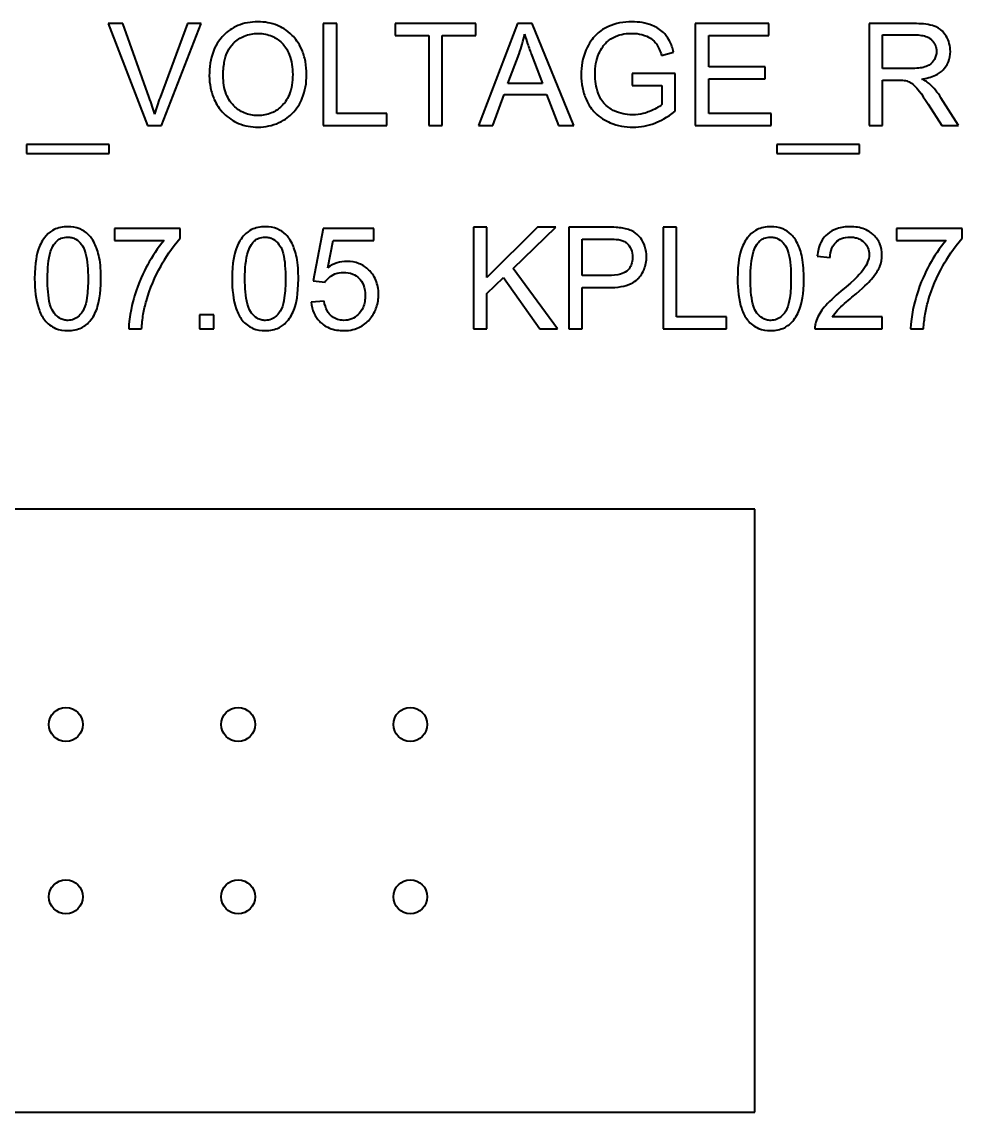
# Model space of a CAD drawing. Header units: millimetres. Extents: x 0 to 5945, y 0 to 4205.
# Drawn here: x 4322.52 to 4336.4, y 3049.83 to 3065.91 of the extents above; entities that cross this region are included whole.
import ezdxf

# ---------------------------------------------------------------- set-up
doc = ezdxf.new("R2010")
doc.units = ezdxf.units.MM
doc.header["$LTSCALE"] = 5
doc.layers.add('가시적인 것(ISO)', color=3, linetype='Continuous', lineweight=40)

msp = doc.modelspace()

# ---------------------------------------------------------------- linework, layer by layer
at = {"layer": '가시적인 것(ISO)'}
for p, q in [((4324.0144, 3065.88), (4323.7995, 3065.88)), ((4323.7995, 3065.88), (4324.3792, 3064.38)), ((4324.4043, 3064.7904), (4324.0144, 3065.88)), ((4324.9691, 3065.88), (4324.5632, 3064.7904)), ((4324.5838, 3064.38), (4325.1715, 3065.88)), ((4325.1715, 3065.88), (4324.9691, 3065.88)), ((4327.1711, 3065.88), (4326.9721, 3065.88)), ((4326.9721, 3065.88), (4326.9721, 3064.38)), ((4327.1711, 3064.5572), (4327.1711, 3065.88)), ((4329.2221, 3065.88), (4328.0331, 3065.88)), ((4328.0331, 3065.88), (4328.0331, 3065.7028)), ((4329.2221, 3065.7028), (4329.2221, 3065.88)), ((4329.8384, 3065.88), (4329.2622, 3064.38)), ((4330.0533, 3065.88), (4329.8384, 3065.88)), ((4330.6661, 3064.38), (4330.0533, 3065.88)), ((4333.5449, 3065.88), (4332.4588, 3065.88)), ((4332.4588, 3065.88), (4332.4588, 3064.38)), ((4333.5449, 3065.7028), (4333.5449, 3065.88)), ((4335.6863, 3065.88), (4335.0209, 3065.88)), ((4335.0209, 3065.88), (4335.0209, 3064.38)), ((4328.0331, 3065.7028), (4328.527, 3065.7028)), ((4328.527, 3065.7028), (4328.527, 3064.38)), ((4328.726, 3064.38), (4328.726, 3065.7028)), ((4328.726, 3065.7028), (4329.2221, 3065.7028)), ((4332.6577, 3065.2443), (4332.6577, 3065.7028)), ((4332.6577, 3065.7028), (4333.5449, 3065.7028)), ((4335.2199, 3065.218), (4335.2199, 3065.7142)), ((4335.2199, 3065.7142), (4335.6943, 3065.7142)), ((4331.9603, 3065.4112), (4332.1387, 3065.4604)), ((4329.6943, 3064.9951), (4329.8601, 3065.4352)), ((4330.0465, 3065.4112), (4330.2042, 3064.9951)), ((4332.1616, 3065.1448), (4331.527, 3065.1448)), ((4331.527, 3065.1448), (4331.527, 3064.9676)), ((4332.1616, 3064.5892), (4332.1616, 3065.1448)), ((4333.4889, 3065.2443), (4332.6577, 3065.2443)), ((4333.4889, 3065.0671), (4333.4889, 3065.2443)), ((4335.6463, 3065.218), (4335.2199, 3065.218)), ((4330.2042, 3064.9951), (4329.6943, 3064.9951)), ((4331.527, 3064.9676), (4331.9672, 3064.9676)), ((4331.9672, 3064.9676), (4331.9672, 3064.6898)), ((4332.6577, 3064.5572), (4332.6577, 3065.0671)), ((4332.6577, 3065.0671), (4333.4889, 3065.0671)), ((4335.2199, 3064.38), (4335.2199, 3065.0465)), ((4335.2199, 3065.0465), (4335.4497, 3065.0465)), ((4329.4725, 3064.38), (4329.6372, 3064.8339)), ((4329.6372, 3064.8339), (4330.266, 3064.8339)), ((4330.266, 3064.8339), (4330.4398, 3064.38)), ((4335.8944, 3064.6921), (4336.0933, 3064.38)), ((4336.3414, 3064.38), (4336.0819, 3064.7881)), ((4327.9096, 3064.5572), (4327.1711, 3064.5572)), ((4327.9096, 3064.38), (4327.9096, 3064.5572)), ((4333.5792, 3064.5572), (4332.6577, 3064.5572)), ((4333.5792, 3064.38), (4333.5792, 3064.5572)), ((4324.3792, 3064.38), (4324.5838, 3064.38)), ((4326.9721, 3064.38), (4327.9096, 3064.38)), ((4328.527, 3064.38), (4328.726, 3064.38)), ((4329.2622, 3064.38), (4329.4725, 3064.38)), ((4330.4398, 3064.38), (4330.6661, 3064.38)), ((4332.4588, 3064.38), (4333.5792, 3064.38)), ((4335.0209, 3064.38), (4335.2199, 3064.38)), ((4336.0933, 3064.38), (4336.3414, 3064.38)), ((4323.8144, 3064.0964), (4322.5933, 3064.0964)), ((4322.5933, 3064.0964), (4322.5933, 3063.9638)), ((4323.8144, 3063.9638), (4323.8144, 3064.0964)), ((4334.8803, 3064.0964), (4333.6593, 3064.0964)), ((4333.6593, 3064.0964), (4333.6593, 3063.9638)), ((4334.8803, 3063.9638), (4334.8803, 3064.0964)), ((4322.5933, 3063.9638), (4323.8144, 3063.9638)), ((4333.6593, 3063.9638), (4334.8803, 3063.9638)), ((4329.3856, 3062.88), (4329.1867, 3062.88)), ((4329.1867, 3062.88), (4329.1867, 3061.38)), ((4330.1311, 3062.88), (4329.3856, 3062.1368)), ((4329.3856, 3062.1368), (4329.3856, 3062.88)), ((4329.7709, 3062.2717), (4330.3997, 3062.88)), ((4330.3997, 3062.88), (4330.1311, 3062.88)), ((4331.1589, 3062.88), (4330.593, 3062.88)), ((4330.593, 3062.88), (4330.593, 3061.38)), ((4332.1821, 3062.88), (4331.9832, 3062.88)), ((4331.9832, 3062.88), (4331.9832, 3061.38)), ((4332.1821, 3061.5572), (4332.1821, 3062.88)), ((4324.8628, 3062.8605), (4323.8921, 3062.8605)), ((4323.8921, 3062.8605), (4323.8921, 3062.6833)), ((4324.8628, 3062.7176), (4324.8628, 3062.8605)), ((4326.9699, 3062.8605), (4326.8247, 3062.0899)), ((4327.7153, 3062.8605), (4326.9699, 3062.8605)), ((4327.7153, 3062.6845), (4327.7153, 3062.8605)), ((4336.3952, 3062.8605), (4335.4245, 3062.8605)), ((4335.4245, 3062.8605), (4335.4245, 3062.6833)), ((4336.3952, 3062.7176), (4336.3952, 3062.8605)), ((4323.8921, 3062.6833), (4324.6261, 3062.6833)), ((4327.0362, 3062.282), (4327.1173, 3062.6845)), ((4327.1173, 3062.6845), (4327.7153, 3062.6845)), ((4330.7919, 3062.1665), (4330.7919, 3062.7028)), ((4330.7919, 3062.7028), (4331.176, 3062.7028)), ((4335.4245, 3062.6833), (4336.1585, 3062.6833)), ((4334.2572, 3062.4524), (4334.447, 3062.4329)), ((4330.4272, 3061.38), (4329.7709, 3062.2717)), ((4326.8247, 3062.0899), (4326.9973, 3062.0671)), ((4329.3856, 3061.9002), (4329.6314, 3062.138)), ((4329.6314, 3062.138), (4330.1654, 3061.38)), ((4331.1795, 3062.1665), (4330.7919, 3062.1665)), ((4330.7919, 3061.9893), (4331.1772, 3061.9893)), ((4330.7919, 3061.38), (4330.7919, 3061.9893)), ((4326.9847, 3061.7893), (4326.7915, 3061.7733)), ((4329.3856, 3061.38), (4329.3856, 3061.9002)), ((4325.3567, 3061.5892), (4325.1475, 3061.5892)), ((4325.1475, 3061.5892), (4325.1475, 3061.38)), ((4325.3567, 3061.38), (4325.3567, 3061.5892)), ((4332.9207, 3061.5572), (4332.1821, 3061.5572)), ((4332.9207, 3061.38), (4332.9207, 3061.5572)), ((4335.2141, 3061.5572), (4334.479, 3061.5572)), ((4335.2141, 3061.38), (4335.2141, 3061.5572)), ((4324.1013, 3061.38), (4324.2911, 3061.38)), ((4325.1475, 3061.38), (4325.3567, 3061.38)), ((4329.1867, 3061.38), (4329.3856, 3061.38)), ((4330.1654, 3061.38), (4330.4272, 3061.38)), ((4330.593, 3061.38), (4330.7919, 3061.38)), ((4331.9832, 3061.38), (4332.9207, 3061.38)), ((4334.2229, 3061.38), (4335.2141, 3061.38)), ((4335.6337, 3061.38), (4335.8235, 3061.38)), ((4333.3356, 3058.725), (4307.6816, 3058.725)), ((4333.3356, 3049.835), (4333.3356, 3058.725)), ((4307.6816, 3049.835), (4333.3356, 3049.835))]:
    msp.add_line(p, q, dxfattribs=at)
for centre in [(4323.1756, 3055.55), (4325.7156, 3055.55), (4328.2556, 3055.55), (4323.1756, 3053.01), (4325.7156, 3053.01), (4328.2556, 3053.01)]:
    msp.add_circle(centre, 0.2499, dxfattribs=at)
for points, knots in [([(4326.0084, 3065.9063), (4325.9559, 3065.9063), (4325.9034, 3065.9019), (4325.8035, 3065.8828), (4325.7564, 3065.8688), (4325.6296, 3065.8148), (4325.5585, 3065.7648), (4325.4559, 3065.6593), (4325.3965, 3065.5882), (4325.3069, 3065.36), (4325.2904, 3065.2343), (4325.2904, 3065.1105)], [-0.19143466, -0.19143466, -0.19143466, -0.19143466, -0.15889809, -0.15889809, -0.12834058, -0.12834058, -0.07348679, -0.07348679, -0.03714084, -0.03714084, 0, 0, 0, 0]), ([(4326.7252, 3065.1277), (4326.7252, 3065.1927), (4326.7197, 3065.2577), (4326.6957, 3065.3815), (4326.6781, 3065.4397), (4326.6091, 3065.5981), (4326.5555, 3065.6632), (4326.4331, 3065.7868), (4326.3466, 3065.8298), (4326.2033, 3065.8894), (4326.1072, 3065.9063), (4326.0084, 3065.9063)], [-0.064805132, -0.064805132, -0.064805132, -0.064805132, -0.059813218, -0.059813218, -0.055125454, -0.055125454, -0.046553542, -0.046553542, -0.029657398, -0.029657398, 0, 0, 0, 0]), ([(4331.5259, 3065.9063), (4331.4642, 3065.9063), (4331.4027, 3065.901), (4331.2856, 3065.878), (4331.2306, 3065.8611), (4331.0914, 3065.7994), (4331.0322, 3065.7531), (4330.9436, 3065.6635), (4330.8909, 3065.595), (4330.7974, 3065.371), (4330.7747, 3065.2492), (4330.7747, 3065.1231)], [-0.14721235, -0.14721235, -0.14721235, -0.14721235, -0.12577569, -0.12577569, -0.10570776, -0.10570776, -0.07281635, -0.07281635, -0.03782908, -0.03782908, 0, 0, 0, 0]), ([(4332.1387, 3065.4604), (4332.1242, 3065.5169), (4332.1046, 3065.5733), (4332.0453, 3065.6875), (4332.0117, 3065.7252), (4331.9415, 3065.7935), (4331.8842, 3065.8275), (4331.7284, 3065.8907), (4331.6278, 3065.9063), (4331.5259, 3065.9063)], [-0.067842558, -0.067842558, -0.067842558, -0.067842558, -0.059986485, -0.059986485, -0.050508001, -0.050508001, -0.030565171, -0.030565171, 0, 0, 0, 0]), ([(4336.2202, 3065.4707), (4336.2202, 3065.5101), (4336.2155, 3065.5491), (4336.1949, 3065.6247), (4336.1797, 3065.6601), (4336.1428, 3065.7217), (4336.1164, 3065.7589), (4336.0331, 3065.8248), (4335.9901, 3065.8414), (4335.8774, 3065.8734), (4335.7799, 3065.88), (4335.6863, 3065.88)], [-0.082554785, -0.082554785, -0.082554785, -0.082554785, -0.067756942, -0.067756942, -0.053186986, -0.053186986, -0.040859191, -0.040859191, -0.028070578, -0.028070578, 0, 0, 0, 0]), ([(4325.495, 3065.1082), (4325.495, 3065.1754), (4325.4995, 3065.2446), (4325.5217, 3065.3656), (4325.5373, 3065.4204), (4325.5825, 3065.5151), (4325.61, 3065.5556), (4325.692, 3065.6346), (4325.7473, 3065.6722), (4325.8716, 3065.7239), (4325.9396, 3065.7359), (4326.0095, 3065.7359)], [-0.092052934, -0.092052934, -0.092052934, -0.092052934, -0.071879861, -0.071879861, -0.055129058, -0.055129058, -0.040392514, -0.040392514, -0.020979978, -0.020979978, 0, 0, 0, 0]), ([(4326.0095, 3065.7359), (4326.0462, 3065.7359), (4326.0828, 3065.7325), (4326.1535, 3065.7178), (4326.1871, 3065.7069), (4326.2622, 3065.6729), (4326.3154, 3065.6415), (4326.3984, 3065.5555), (4326.4386, 3065.5029), (4326.5069, 3065.3295), (4326.5205, 3065.2294), (4326.5205, 3065.13)], [-0.15161363, -0.15161363, -0.15161363, -0.15161363, -0.12207907, -0.12207907, -0.09353157, -0.09353157, -0.05586867, -0.05586867, -0.02982063, -0.02982063, 0, 0, 0, 0]), ([(4329.8601, 3065.4352), (4329.8771, 3065.4824), (4329.8925, 3065.5302), (4329.9196, 3065.6259), (4329.9313, 3065.6738), (4329.9413, 3065.7222)], [-0.029857862, -0.029857862, -0.029857862, -0.029857862, -0.014809288, -0.014809288, 0, 0, 0, 0]), ([(4329.9413, 3065.7222), (4329.9542, 3065.6767), (4329.9696, 3065.6286), (4330.004, 3065.5267), (4330.0254, 3065.4677), (4330.0465, 3065.4112)], [-0.032235987, -0.032235987, -0.032235987, -0.032235987, -0.018074124, -0.018074124, 0, 0, 0, 0]), ([(4331.0366, 3065.4375), (4331.0699, 3065.5154), (4331.1157, 3065.5707), (4331.1866, 3065.6416), (4331.2364, 3065.6718), (4331.3261, 3065.7092), (4331.4004, 3065.7359), (4331.527, 3065.7359)], [-0.13493773, -0.13493773, -0.13493773, -0.13493773, -0.09396152, -0.09396152, -0.03797361, -0.03797361, 0, 0, 0, 0]), ([(4331.527, 3065.7359), (4331.5761, 3065.7359), (4331.6248, 3065.7303), (4331.7228, 3065.7038), (4331.7646, 3065.6838), (4331.8431, 3065.6341), (4331.8687, 3065.6026), (4331.9172, 3065.5331), (4331.9417, 3065.4732), (4331.9603, 3065.4112)], [-0.03972874, -0.03972874, -0.03972874, -0.03972874, -0.034245701, -0.034245701, -0.028384178, -0.028384178, -0.019408776, -0.019408776, 0, 0, 0, 0]), ([(4335.6943, 3065.7142), (4335.7279, 3065.7142), (4335.7623, 3065.7121), (4335.8231, 3065.702), (4335.8509, 3065.6948), (4335.9067, 3065.671), (4335.9306, 3065.6546), (4335.9717, 3065.6124), (4335.9874, 3065.5892), (4336.0104, 3065.5336), (4336.0156, 3065.5025), (4336.0156, 3065.4707)], [-0.044529044, -0.044529044, -0.044529044, -0.044529044, -0.035100792, -0.035100792, -0.027223574, -0.027223574, -0.018065146, -0.018065146, -0.009540984, -0.009540984, 0, 0, 0, 0]), ([(4336.0156, 3065.4707), (4336.0156, 3065.4497), (4336.0131, 3065.4291), (4336.0024, 3065.3885), (4335.9945, 3065.3691), (4335.9671, 3065.3201), (4335.948, 3065.3001), (4335.9004, 3065.2613), (4335.8675, 3065.2482), (4335.7863, 3065.2233), (4335.7152, 3065.218), (4335.6463, 3065.218)], [-0.040242655, -0.040242655, -0.040242655, -0.040242655, -0.037314167, -0.037314167, -0.034373453, -0.034373453, -0.029455851, -0.029455851, -0.020655215, -0.020655215, 0, 0, 0, 0]), ([(4335.7984, 3065.0625), (4335.867, 3065.072), (4335.9375, 3065.089), (4336.042, 3065.1387), (4336.0805, 3065.1643), (4336.1339, 3065.2188), (4336.1671, 3065.257), (4336.2115, 3065.3645), (4336.2202, 3065.417), (4336.2202, 3065.4707)], [-0.10714134, -0.10714134, -0.10714134, -0.10714134, -0.06378522, -0.06378522, -0.03487676, -0.03487676, -0.01609894, -0.01609894, 0, 0, 0, 0]), ([(4330.9794, 3065.1357), (4330.9794, 3065.1883), (4330.9839, 3065.2406), (4331.0031, 3065.3421), (4331.0173, 3065.3906), (4331.0366, 3065.4375)], [-0.030997459, -0.030997459, -0.030997459, -0.030997459, -0.015215266, -0.015215266, 0, 0, 0, 0]), ([(4326.5205, 3065.13), (4326.5205, 3065.0267), (4326.5068, 3064.9201), (4326.4373, 3064.7556), (4326.3988, 3064.7036), (4326.3123, 3064.6192), (4326.2628, 3064.5856), (4326.1431, 3064.5362), (4326.0759, 3064.5252), (4326.0072, 3064.5252)], [-0.08165834, -0.08165834, -0.08165834, -0.08165834, -0.056858224, -0.056858224, -0.038828354, -0.038828354, -0.020596198, -0.020596198, 0, 0, 0, 0]), ([(4326.0084, 3064.3548), (4326.0617, 3064.3548), (4326.1145, 3064.36), (4326.2182, 3064.3819), (4326.268, 3064.3982), (4326.4189, 3064.4657), (4326.4812, 3064.5209), (4326.5844, 3064.6245), (4326.6301, 3064.7057), (4326.7059, 3064.8897), (4326.7252, 3065.0075), (4326.7252, 3065.1277)], [-0.080528144, -0.080528144, -0.080528144, -0.080528144, -0.075447995, -0.075447995, -0.070426102, -0.070426102, -0.059696953, -0.059696953, -0.036044141, -0.036044141, 0, 0, 0, 0]), ([(4330.7747, 3065.1231), (4330.7747, 3065.0601), (4330.7804, 3064.9974), (4330.8047, 3064.8767), (4330.8226, 3064.8197), (4330.8865, 3064.6759), (4330.9339, 3064.6127), (4331.0508, 3064.4958), (4331.1297, 3064.4503), (4331.312, 3064.3745), (4331.4248, 3064.3548), (4331.5407, 3064.3548)], [-0.097650624, -0.097650624, -0.097650624, -0.097650624, -0.086665002, -0.086665002, -0.076173329, -0.076173329, -0.059229411, -0.059229411, -0.034793682, -0.034793682, 0, 0, 0, 0]), ([(4331.5293, 3064.5343), (4331.4831, 3064.5343), (4331.4374, 3064.5391), (4331.3473, 3064.5591), (4331.304, 3064.574), (4331.2274, 3064.6098), (4331.1752, 3064.6379), (4331.081, 3064.7373), (4331.0482, 3064.7926), (4330.9912, 3064.9417), (4330.9794, 3065.0402), (4330.9794, 3065.1357)], [-0.12211164, -0.12211164, -0.12211164, -0.12211164, -0.0958701, -0.0958701, -0.06970771, -0.06970771, -0.04783715, -0.04783715, -0.02864602, -0.02864602, 0, 0, 0, 0]), ([(4325.2904, 3065.1105), (4325.2904, 3065.0501), (4325.2964, 3064.9903), (4325.3214, 3064.8725), (4325.34, 3064.8158), (4325.3918, 3064.6999), (4325.4344, 3064.6236), (4325.5691, 3064.4909), (4325.6433, 3064.4421), (4325.8141, 3064.3712), (4325.91, 3064.3548), (4326.0084, 3064.3548)], [-0.14192818, -0.14192818, -0.14192818, -0.14192818, -0.11405002, -0.11405002, -0.08635519, -0.08635519, -0.05547227, -0.05547227, -0.02951929, -0.02951929, 0, 0, 0, 0]), ([(4326.0072, 3064.5252), (4325.9718, 3064.5252), (4325.9364, 3064.5282), (4325.8686, 3064.5413), (4325.8364, 3064.5509), (4325.7461, 3064.5894), (4325.6944, 3064.6261), (4325.617, 3064.7054), (4325.5733, 3064.7584), (4325.5073, 3064.9254), (4325.495, 3065.0174), (4325.495, 3065.1082)], [-0.13049479, -0.13049479, -0.13049479, -0.13049479, -0.1101568, -0.1101568, -0.09082187, -0.09082187, -0.05382285, -0.05382285, -0.02726036, -0.02726036, 0, 0, 0, 0]), ([(4335.4497, 3065.0465), (4335.4709, 3065.0465), (4335.4944, 3065.0461), (4335.5297, 3065.0439), (4335.5467, 3065.0424), (4335.5606, 3065.0396)], [-0.010708453, -0.010708453, -0.010708453, -0.010708453, -0.00424469, -0.00424469, 0, 0, 0, 0]), ([(4335.5606, 3065.0396), (4335.5844, 3065.0337), (4335.607, 3065.0244), (4335.657, 3064.9968), (4335.6779, 3064.9798), (4335.7315, 3064.9261), (4335.7838, 3064.8637), (4335.8944, 3064.6921)], [-0.1274947, -0.1274947, -0.1274947, -0.1274947, -0.09903411, -0.09903411, -0.06125337, -0.06125337, 0, 0, 0, 0]), ([(4335.9173, 3064.9882), (4335.902, 3065.0018), (4335.8843, 3065.0142), (4335.8451, 3065.0387), (4335.8215, 3065.0513), (4335.7984, 3065.0625)], [-0.01385098, -0.01385098, -0.01385098, -0.01385098, -0.007715528, -0.007715528, 0, 0, 0, 0]), ([(4336.0819, 3064.7881), (4336.0573, 3064.8261), (4336.0307, 3064.8632), (4335.9757, 3064.93), (4335.9476, 3064.9603), (4335.9173, 3064.9882)], [-0.025939873, -0.025939873, -0.025939873, -0.025939873, -0.012351476, -0.012351476, 0, 0, 0, 0]), ([(4324.4832, 3064.5457), (4324.4721, 3064.5853), (4324.4601, 3064.6249), (4324.4338, 3064.7064), (4324.4193, 3064.7486), (4324.4043, 3064.7904)], [-0.025666348, -0.025666348, -0.025666348, -0.025666348, -0.01332849, -0.01332849, 0, 0, 0, 0]), ([(4324.5632, 3064.7904), (4324.5481, 3064.7499), (4324.5338, 3064.7091), (4324.5071, 3064.6276), (4324.4947, 3064.5868), (4324.4832, 3064.5457)], [-0.025752053, -0.025752053, -0.025752053, -0.025752053, -0.012787337, -0.012787337, 0, 0, 0, 0]), ([(4331.9672, 3064.6898), (4331.9212, 3064.6489), (4331.8552, 3064.6139), (4331.7429, 3064.5685), (4331.653, 3064.5343), (4331.5293, 3064.5343)], [-0.10828226, -0.10828226, -0.10828226, -0.10828226, -0.03709685, -0.03709685, 0, 0, 0, 0]), ([(4331.5407, 3064.3548), (4331.6507, 3064.3548), (4331.7569, 3064.3748), (4331.9395, 3064.4439), (4332.0429, 3064.4946), (4332.1616, 3064.5892)], [-0.10416444, -0.10416444, -0.10416444, -0.10416444, -0.04552945, -0.04552945, 0, 0, 0, 0]), ([(4323.2039, 3062.8857), (4323.1676, 3062.8857), (4323.1312, 3062.8825), (4323.0631, 3062.8681), (4323.0315, 3062.8576), (4322.9759, 3062.8303), (4322.9283, 3062.8033), (4322.8314, 3062.693), (4322.7972, 3062.6273), (4322.7488, 3062.4903), (4322.7145, 3062.3628), (4322.7145, 3062.1197)], [-0.40341946, -0.40341946, -0.40341946, -0.40341946, -0.30865848, -0.30865848, -0.22151212, -0.22151212, -0.14693187, -0.14693187, -0.07295236, -0.07295236, 0, 0, 0, 0]), ([(4323.692, 3062.1197), (4323.692, 3062.2192), (4323.687, 3062.3351), (4323.6512, 3062.5154), (4323.6247, 3062.5866), (4323.5637, 3062.7089), (4323.5287, 3062.7486), (4323.4691, 3062.8067), (4323.427, 3062.8344), (4323.3243, 3062.8764), (4323.2645, 3062.8857), (4323.2039, 3062.8857)], [-0.059545759, -0.059545759, -0.059545759, -0.059545759, -0.050566091, -0.050566091, -0.043066032, -0.043066032, -0.033270124, -0.033270124, -0.018181704, -0.018181704, 0, 0, 0, 0]), ([(4326.1158, 3062.8857), (4326.0795, 3062.8857), (4326.0432, 3062.8825), (4325.975, 3062.8681), (4325.9435, 3062.8576), (4325.8879, 3062.8303), (4325.8403, 3062.8033), (4325.7433, 3062.693), (4325.7091, 3062.6273), (4325.6608, 3062.4903), (4325.6265, 3062.3628), (4325.6265, 3062.1197)], [-0.40341946, -0.40341946, -0.40341946, -0.40341946, -0.30865848, -0.30865848, -0.22151212, -0.22151212, -0.14693187, -0.14693187, -0.07295236, -0.07295236, 0, 0, 0, 0]), ([(4326.604, 3062.1197), (4326.604, 3062.2192), (4326.599, 3062.3351), (4326.5632, 3062.5154), (4326.5366, 3062.5866), (4326.4757, 3062.7089), (4326.4407, 3062.7486), (4326.3811, 3062.8067), (4326.339, 3062.8344), (4326.2363, 3062.8764), (4326.1764, 3062.8857), (4326.1158, 3062.8857)], [-0.059545759, -0.059545759, -0.059545759, -0.059545759, -0.050566091, -0.050566091, -0.043066032, -0.043066032, -0.033270124, -0.033270124, -0.018181704, -0.018181704, 0, 0, 0, 0]), ([(4331.3875, 3062.8651), (4331.3568, 3062.8709), (4331.322, 3062.8742), (4331.2479, 3062.879), (4331.2019, 3062.88), (4331.1589, 3062.88)], [-0.0222298, -0.0222298, -0.0222298, -0.0222298, -0.012908338, -0.012908338, 0, 0, 0, 0]), ([(4333.5712, 3062.8857), (4333.5349, 3062.8857), (4333.4986, 3062.8825), (4333.4304, 3062.8681), (4333.3989, 3062.8576), (4333.3433, 3062.8303), (4333.2957, 3062.8033), (4333.1987, 3062.693), (4333.1645, 3062.6273), (4333.1162, 3062.4903), (4333.0819, 3062.3628), (4333.0819, 3062.1197)], [-0.40341946, -0.40341946, -0.40341946, -0.40341946, -0.30865848, -0.30865848, -0.22151212, -0.22151212, -0.14693187, -0.14693187, -0.07295236, -0.07295236, 0, 0, 0, 0]), ([(4334.0594, 3062.1197), (4334.0594, 3062.2192), (4334.0544, 3062.3351), (4334.0186, 3062.5154), (4333.992, 3062.5866), (4333.9311, 3062.7089), (4333.8961, 3062.7486), (4333.8365, 3062.8067), (4333.7944, 3062.8344), (4333.6917, 3062.8764), (4333.6318, 3062.8857), (4333.5712, 3062.8857)], [-0.059545759, -0.059545759, -0.059545759, -0.059545759, -0.050566091, -0.050566091, -0.043066032, -0.043066032, -0.033270124, -0.033270124, -0.018181704, -0.018181704, 0, 0, 0, 0]), ([(4334.7443, 3062.8857), (4334.6771, 3062.8857), (4334.6093, 3062.8775), (4334.4948, 3062.8384), (4334.4483, 3062.813), (4334.3781, 3062.7532), (4334.3416, 3062.7148), (4334.2797, 3062.5927), (4334.2637, 3062.5226), (4334.2572, 3062.4524)], [-0.1036663, -0.1036663, -0.1036663, -0.1036663, -0.06889573, -0.06889573, -0.0410421, -0.0410421, -0.02115265, -0.02115265, 0, 0, 0, 0]), ([(4335.2119, 3062.4695), (4335.2119, 3062.5255), (4335.2024, 3062.5801), (4335.1599, 3062.6809), (4335.1295, 3062.7237), (4335.0657, 3062.7862), (4335.0229, 3062.8224), (4334.8887, 3062.8757), (4334.8162, 3062.8857), (4334.7443, 3062.8857)], [-0.10918025, -0.10918025, -0.10918025, -0.10918025, -0.07542463, -0.07542463, -0.04328771, -0.04328771, -0.02158608, -0.02158608, 0, 0, 0, 0]), ([(4322.9992, 3062.6262), (4323.0133, 3062.6462), (4323.0296, 3062.6647), (4323.066, 3062.6951), (4323.0854, 3062.707), (4323.1368, 3062.7283), (4323.1688, 3062.7336), (4323.2016, 3062.7336)], [-0.024065032, -0.024065032, -0.024065032, -0.024065032, -0.016707511, -0.016707511, -0.009820069, -0.009820069, 0, 0, 0, 0]), ([(4323.2016, 3062.7336), (4323.2226, 3062.7336), (4323.2433, 3062.7312), (4323.2836, 3062.7206), (4323.3025, 3062.7128), (4323.3541, 3062.6831), (4323.3824, 3062.6559), (4323.4244, 3062.6014), (4323.4474, 3062.5659), (4323.4945, 3062.3871), (4323.5023, 3062.249), (4323.5023, 3062.1197)], [-0.13777413, -0.13777413, -0.13777413, -0.13777413, -0.11896251, -0.11896251, -0.10048676, -0.10048676, -0.06559791, -0.06559791, -0.03879186, -0.03879186, 0, 0, 0, 0]), ([(4324.362, 3061.7927), (4324.4142, 3061.974), (4324.4875, 3062.1469), (4324.6356, 3062.413), (4324.7353, 3062.5809), (4324.8628, 3062.7176)], [-0.14737949, -0.14737949, -0.14737949, -0.14737949, -0.05607539, -0.05607539, 0, 0, 0, 0]), ([(4325.9112, 3062.6262), (4325.9253, 3062.6462), (4325.9415, 3062.6647), (4325.978, 3062.6951), (4325.9973, 3062.707), (4326.0488, 3062.7283), (4326.0808, 3062.7336), (4326.1135, 3062.7336)], [-0.024065032, -0.024065032, -0.024065032, -0.024065032, -0.016707511, -0.016707511, -0.009820069, -0.009820069, 0, 0, 0, 0]), ([(4326.1135, 3062.7336), (4326.1345, 3062.7336), (4326.1553, 3062.7312), (4326.1956, 3062.7206), (4326.2145, 3062.7128), (4326.2661, 3062.6831), (4326.2944, 3062.6559), (4326.3364, 3062.6014), (4326.3594, 3062.5659), (4326.4064, 3062.3871), (4326.4142, 3062.249), (4326.4142, 3062.1197)], [-0.13777413, -0.13777413, -0.13777413, -0.13777413, -0.11896251, -0.11896251, -0.10048676, -0.10048676, -0.06559791, -0.06559791, -0.03879186, -0.03879186, 0, 0, 0, 0]), ([(4331.7385, 3062.4455), (4331.7385, 3062.4955), (4331.7317, 3062.5446), (4331.6992, 3062.6458), (4331.6742, 3062.6881), (4331.6191, 3062.7626), (4331.5831, 3062.7901), (4331.5024, 3062.8382), (4331.4452, 3062.8556), (4331.3875, 3062.8651)], [-0.040941583, -0.040941583, -0.040941583, -0.040941583, -0.034935446, -0.034935446, -0.028164861, -0.028164861, -0.017542398, -0.017542398, 0, 0, 0, 0]), ([(4333.3666, 3062.6262), (4333.3807, 3062.6462), (4333.3969, 3062.6647), (4333.4334, 3062.6951), (4333.4528, 3062.707), (4333.5042, 3062.7283), (4333.5362, 3062.7336), (4333.5689, 3062.7336)], [-0.024065032, -0.024065032, -0.024065032, -0.024065032, -0.016707511, -0.016707511, -0.009820069, -0.009820069, 0, 0, 0, 0]), ([(4333.5689, 3062.7336), (4333.5899, 3062.7336), (4333.6107, 3062.7312), (4333.651, 3062.7206), (4333.6699, 3062.7128), (4333.7215, 3062.6831), (4333.7498, 3062.6559), (4333.7918, 3062.6014), (4333.8148, 3062.5659), (4333.8619, 3062.3871), (4333.8696, 3062.249), (4333.8696, 3062.1197)], [-0.13777413, -0.13777413, -0.13777413, -0.13777413, -0.11896251, -0.11896251, -0.10048676, -0.10048676, -0.06559791, -0.06559791, -0.03879186, -0.03879186, 0, 0, 0, 0]), ([(4334.447, 3062.4329), (4334.4474, 3062.4797), (4334.4543, 3062.5269), (4334.4891, 3062.6106), (4334.5114, 3062.6376), (4334.5539, 3062.6796), (4334.5822, 3062.6983), (4334.6541, 3062.7274), (4334.6968, 3062.7336), (4334.7397, 3062.7336)], [-0.03879416, -0.03879416, -0.03879416, -0.03879416, -0.030765924, -0.030765924, -0.023250398, -0.023250398, -0.012854814, -0.012854814, 0, 0, 0, 0]), ([(4334.7397, 3062.7336), (4334.7623, 3062.7336), (4334.785, 3062.7318), (4334.8279, 3062.7237), (4334.848, 3062.7178), (4334.8908, 3062.6993), (4334.9214, 3062.6822), (4334.9737, 3062.6281), (4334.9912, 3062.6025), (4335.0163, 3062.5418), (4335.0221, 3062.5084), (4335.0221, 3062.4741)], [-0.05529017, -0.05529017, -0.05529017, -0.05529017, -0.043646159, -0.043646159, -0.032866105, -0.032866105, -0.019707198, -0.019707198, -0.010284672, -0.010284672, 0, 0, 0, 0]), ([(4335.8944, 3061.7927), (4335.9465, 3061.974), (4336.0199, 3062.1469), (4336.168, 3062.413), (4336.2677, 3062.5809), (4336.3952, 3062.7176)], [-0.14737949, -0.14737949, -0.14737949, -0.14737949, -0.05607539, -0.05607539, 0, 0, 0, 0]), ([(4322.9043, 3062.1197), (4322.9043, 3062.2702), (4322.9161, 3062.4123), (4322.9612, 3062.5561), (4322.9771, 3062.5942), (4322.9992, 3062.6262)], [-0.045318989, -0.045318989, -0.045318989, -0.045318989, -0.011663929, -0.011663929, 0, 0, 0, 0]), ([(4324.6261, 3062.6833), (4324.5296, 3062.5735), (4324.447, 3062.4471), (4324.323, 3062.2209), (4324.2474, 3062.0688), (4324.1618, 3061.7793), (4324.105, 3061.5693), (4324.1013, 3061.38)], [-0.34889948, -0.34889948, -0.34889948, -0.34889948, -0.18345852, -0.18345852, -0.05681106, -0.05681106, 0, 0, 0, 0]), ([(4325.8163, 3062.1197), (4325.8163, 3062.2702), (4325.828, 3062.4123), (4325.8732, 3062.5561), (4325.8891, 3062.5942), (4325.9112, 3062.6262)], [-0.045318989, -0.045318989, -0.045318989, -0.045318989, -0.011663929, -0.011663929, 0, 0, 0, 0]), ([(4331.176, 3062.7028), (4331.2123, 3062.7028), (4331.2535, 3062.702), (4331.3144, 3062.6975), (4331.3413, 3062.6945), (4331.3612, 3062.689)], [-0.015295993, -0.015295993, -0.015295993, -0.015295993, -0.006187361, -0.006187361, 0, 0, 0, 0]), ([(4331.3612, 3062.689), (4331.38, 3062.6841), (4331.3979, 3062.6769), (4331.4314, 3062.6578), (4331.4464, 3062.6462), (4331.4725, 3062.6201), (4331.4961, 3062.5937), (4331.5278, 3062.5165), (4331.5339, 3062.4784), (4331.5339, 3062.4398)], [-0.054228507, -0.054228507, -0.054228507, -0.054228507, -0.03954069, -0.03954069, -0.025049545, -0.025049545, -0.011595057, -0.011595057, 0, 0, 0, 0]), ([(4333.2717, 3062.1197), (4333.2717, 3062.2702), (4333.2835, 3062.4123), (4333.3286, 3062.5561), (4333.3445, 3062.5942), (4333.3666, 3062.6262)], [-0.045318989, -0.045318989, -0.045318989, -0.045318989, -0.011663929, -0.011663929, 0, 0, 0, 0]), ([(4336.1585, 3062.6833), (4336.062, 3062.5735), (4335.9794, 3062.4471), (4335.8554, 3062.2209), (4335.7798, 3062.0688), (4335.6942, 3061.7793), (4335.6374, 3061.5693), (4335.6337, 3061.38)], [-0.34889948, -0.34889948, -0.34889948, -0.34889948, -0.18345852, -0.18345852, -0.05681106, -0.05681106, 0, 0, 0, 0]), ([(4331.1772, 3061.9893), (4331.2397, 3061.9893), (4331.3048, 3061.9932), (4331.4162, 3062.0126), (4331.4668, 3062.0262), (4331.548, 3062.0643), (4331.5809, 3062.0857), (4331.6258, 3062.1307), (4331.671, 3062.1789), (4331.7278, 3062.3162), (4331.7385, 3062.3801), (4331.7385, 3062.4455)], [-0.20034524, -0.20034524, -0.20034524, -0.20034524, -0.13628105, -0.13628105, -0.08457638, -0.08457638, -0.04457175, -0.04457175, -0.01961736, -0.01961736, 0, 0, 0, 0]), ([(4331.5339, 3062.4398), (4331.5339, 3062.4114), (4331.531, 3062.3829), (4331.5175, 3062.3307), (4331.5078, 3062.3072), (4331.4773, 3062.2594), (4331.4586, 3062.242), (4331.4206, 3062.2114), (4331.389, 3062.1973), (4331.3012, 3062.1714), (4331.2373, 3062.1665), (4331.1795, 3062.1665)], [-0.039919641, -0.039919641, -0.039919641, -0.039919641, -0.035734547, -0.035734547, -0.031959953, -0.031959953, -0.027364628, -0.027364628, -0.01736149, -0.01736149, 0, 0, 0, 0]), ([(4335.0221, 3062.4741), (4335.0221, 3062.4369), (4335.014, 3062.4007), (4334.985, 3062.3256), (4334.962, 3062.2873), (4334.9047, 3062.2093), (4334.8306, 3062.1191), (4334.6071, 3061.9345)], [-0.21834257, -0.21834257, -0.21834257, -0.21834257, -0.15775832, -0.15775832, -0.08698032, -0.08698032, 0, 0, 0, 0]), ([(4334.7694, 3061.8453), (4334.9417, 3061.9917), (4335.0146, 3062.0665), (4335.1325, 3062.1985), (4335.1633, 3062.2626), (4335.2001, 3062.3537), (4335.2119, 3062.4105), (4335.2119, 3062.4695)], [-0.03516027, -0.03516027, -0.03516027, -0.03516027, -0.029476799, -0.029476799, -0.017698668, -0.017698668, 0, 0, 0, 0]), ([(4327.3197, 3062.3758), (4327.27, 3062.3758), (4327.2217, 3062.3679), (4327.125, 3062.336), (4327.079, 3062.3118), (4327.0362, 3062.282)], [-0.030530543, -0.030530543, -0.030530543, -0.030530543, -0.015634569, -0.015634569, 0, 0, 0, 0]), ([(4327.7862, 3061.8899), (4327.7862, 3061.9271), (4327.7831, 3061.9643), (4327.7696, 3062.035), (4327.7597, 3062.0682), (4327.7176, 3062.166), (4327.6786, 3062.2134), (4327.6023, 3062.2873), (4327.5555, 3062.3191), (4327.4442, 3062.3653), (4327.3827, 3062.3758), (4327.3197, 3062.3758)], [-0.0654617, -0.0654617, -0.0654617, -0.0654617, -0.05786669, -0.05786669, -0.050766451, -0.050766451, -0.03614286, -0.03614286, -0.018907159, -0.018907159, 0, 0, 0, 0]), ([(4322.7145, 3062.1197), (4322.7145, 3061.9628), (4322.7298, 3061.8052), (4322.7964, 3061.6153), (4322.8245, 3061.5582), (4322.8632, 3061.5092)], [-0.060399317, -0.060399317, -0.060399317, -0.060399317, -0.018739633, -0.018739633, 0, 0, 0, 0]), ([(4323.2039, 3061.5057), (4323.1831, 3061.5057), (4323.1626, 3061.5082), (4323.1228, 3061.5186), (4323.1042, 3061.5264), (4323.0526, 3061.556), (4323.0243, 3061.5832), (4322.9821, 3061.638), (4322.9591, 3061.6734), (4322.9121, 3061.8522), (4322.9043, 3061.9904), (4322.9043, 3062.1197)], [-0.13691705, -0.13691705, -0.13691705, -0.13691705, -0.11846669, -0.11846669, -0.10030633, -0.10030633, -0.06559339, -0.06559339, -0.03879186, -0.03879186, 0, 0, 0, 0]), ([(4323.5023, 3062.1197), (4323.5023, 3062.0285), (4323.4983, 3061.9265), (4323.4758, 3061.7785), (4323.4625, 3061.721), (4323.419, 3061.6235), (4323.3921, 3061.5951), (4323.3468, 3061.5523), (4323.3217, 3061.5351), (4323.2648, 3061.5113), (4323.2348, 3061.5057), (4323.2039, 3061.5057)], [-0.05067209, -0.05067209, -0.05067209, -0.05067209, -0.036799343, -0.036799343, -0.027992848, -0.027992848, -0.018497355, -0.018497355, -0.009297563, -0.009297563, 0, 0, 0, 0]), ([(4323.2039, 3061.3548), (4323.2399, 3061.3548), (4323.2759, 3061.358), (4323.3437, 3061.3725), (4323.3751, 3061.383), (4323.4304, 3061.4101), (4323.4787, 3061.4374), (4323.576, 3061.5485), (4323.61, 3061.6139), (4323.6587, 3061.7527), (4323.692, 3061.8806), (4323.692, 3062.1197)], [-0.39150952, -0.39150952, -0.39150952, -0.39150952, -0.29953638, -0.29953638, -0.21458643, -0.21458643, -0.14232911, -0.14232911, -0.07173324, -0.07173324, 0, 0, 0, 0]), ([(4325.6265, 3062.1197), (4325.6265, 3061.9628), (4325.6418, 3061.8052), (4325.7084, 3061.6153), (4325.7365, 3061.5582), (4325.7751, 3061.5092)], [-0.060399317, -0.060399317, -0.060399317, -0.060399317, -0.018739633, -0.018739633, 0, 0, 0, 0]), ([(4326.1158, 3061.5057), (4326.0951, 3061.5057), (4326.0746, 3061.5082), (4326.0348, 3061.5186), (4326.0161, 3061.5264), (4325.9646, 3061.556), (4325.9363, 3061.5832), (4325.8941, 3061.638), (4325.8711, 3061.6734), (4325.8241, 3061.8522), (4325.8163, 3061.9904), (4325.8163, 3062.1197)], [-0.13691705, -0.13691705, -0.13691705, -0.13691705, -0.11846669, -0.11846669, -0.10030633, -0.10030633, -0.06559339, -0.06559339, -0.03879186, -0.03879186, 0, 0, 0, 0]), ([(4326.1158, 3061.3548), (4326.1518, 3061.3548), (4326.1879, 3061.358), (4326.2557, 3061.3725), (4326.2871, 3061.383), (4326.3423, 3061.4101), (4326.3906, 3061.4374), (4326.488, 3061.5485), (4326.522, 3061.6139), (4326.5706, 3061.7527), (4326.604, 3061.8806), (4326.604, 3062.1197)], [-0.39150952, -0.39150952, -0.39150952, -0.39150952, -0.29953638, -0.29953638, -0.21458643, -0.21458643, -0.14232911, -0.14232911, -0.07173324, -0.07173324, 0, 0, 0, 0]), ([(4326.4142, 3062.1197), (4326.4142, 3062.0285), (4326.4103, 3061.9265), (4326.3878, 3061.7785), (4326.3745, 3061.721), (4326.331, 3061.6235), (4326.3041, 3061.5951), (4326.2587, 3061.5523), (4326.2336, 3061.5351), (4326.1767, 3061.5113), (4326.1468, 3061.5057), (4326.1158, 3061.5057)], [-0.05067209, -0.05067209, -0.05067209, -0.05067209, -0.036799343, -0.036799343, -0.027992848, -0.027992848, -0.018497355, -0.018497355, -0.009297563, -0.009297563, 0, 0, 0, 0]), ([(4326.9973, 3062.0671), (4327.0142, 3062.0939), (4327.0349, 3062.1174), (4327.0773, 3062.153), (4327.106, 3062.1737), (4327.1839, 3062.206), (4327.2266, 3062.2134), (4327.2705, 3062.2134)], [-0.041652306, -0.041652306, -0.041652306, -0.041652306, -0.02530786, -0.02530786, -0.013168817, -0.013168817, 0, 0, 0, 0]), ([(4327.2705, 3062.2134), (4327.3175, 3062.2134), (4327.3639, 3062.2061), (4327.4426, 3062.1729), (4327.4737, 3062.1515), (4327.5202, 3062.104), (4327.5455, 3062.0729), (4327.5835, 3061.9774), (4327.5907, 3061.9249), (4327.5907, 3061.8727)], [-0.077207798, -0.077207798, -0.077207798, -0.077207798, -0.051727234, -0.051727234, -0.030803706, -0.030803706, -0.015645162, -0.015645162, 0, 0, 0, 0]), ([(4333.0819, 3062.1197), (4333.0819, 3061.9628), (4333.0972, 3061.8052), (4333.1638, 3061.6153), (4333.1919, 3061.5582), (4333.2305, 3061.5092)], [-0.060399317, -0.060399317, -0.060399317, -0.060399317, -0.018739633, -0.018739633, 0, 0, 0, 0]), ([(4333.5712, 3061.5057), (4333.5505, 3061.5057), (4333.53, 3061.5082), (4333.4902, 3061.5186), (4333.4715, 3061.5264), (4333.42, 3061.556), (4333.3917, 3061.5832), (4333.3495, 3061.638), (4333.3265, 3061.6734), (4333.2795, 3061.8522), (4333.2717, 3061.9904), (4333.2717, 3062.1197)], [-0.13691705, -0.13691705, -0.13691705, -0.13691705, -0.11846669, -0.11846669, -0.10030633, -0.10030633, -0.06559339, -0.06559339, -0.03879186, -0.03879186, 0, 0, 0, 0]), ([(4333.8696, 3062.1197), (4333.8696, 3062.0285), (4333.8657, 3061.9265), (4333.8432, 3061.7785), (4333.8299, 3061.721), (4333.7864, 3061.6235), (4333.7595, 3061.5951), (4333.7141, 3061.5523), (4333.6891, 3061.5351), (4333.6322, 3061.5113), (4333.6022, 3061.5057), (4333.5712, 3061.5057)], [-0.05067209, -0.05067209, -0.05067209, -0.05067209, -0.036799343, -0.036799343, -0.027992848, -0.027992848, -0.018497355, -0.018497355, -0.009297563, -0.009297563, 0, 0, 0, 0]), ([(4333.5712, 3061.3548), (4333.6073, 3061.3548), (4333.6433, 3061.358), (4333.7111, 3061.3725), (4333.7425, 3061.383), (4333.7977, 3061.4101), (4333.846, 3061.4374), (4333.9434, 3061.5485), (4333.9774, 3061.6139), (4334.026, 3061.7527), (4334.0594, 3061.8806), (4334.0594, 3062.1197)], [-0.39150952, -0.39150952, -0.39150952, -0.39150952, -0.29953638, -0.29953638, -0.21458643, -0.21458643, -0.14232911, -0.14232911, -0.07173324, -0.07173324, 0, 0, 0, 0]), ([(4334.6071, 3061.9345), (4334.5103, 3061.8553), (4334.421, 3061.7741), (4334.3108, 3061.6414), (4334.2705, 3061.5778), (4334.2446, 3061.508)], [-0.051779706, -0.051779706, -0.051779706, -0.051779706, -0.022338535, -0.022338535, 0, 0, 0, 0]), ([(4324.2911, 3061.38), (4324.2959, 3061.452), (4324.3041, 3061.524), (4324.3277, 3061.6618), (4324.3428, 3061.7279), (4324.362, 3061.7927)], [-0.041949912, -0.041949912, -0.041949912, -0.041949912, -0.020284292, -0.020284292, 0, 0, 0, 0]), ([(4326.7915, 3061.7733), (4326.7968, 3061.7184), (4326.8094, 3061.6649), (4326.8533, 3061.567), (4326.8825, 3061.5247), (4326.9482, 3061.4593), (4326.994, 3061.4207), (4327.1306, 3061.3654), (4327.2021, 3061.3548), (4327.274, 3061.3548)], [-0.10416505, -0.10416505, -0.10416505, -0.10416505, -0.07337919, -0.07337919, -0.04419029, -0.04419029, -0.02155046, -0.02155046, 0, 0, 0, 0]), ([(4327.2728, 3061.5057), (4327.2415, 3061.5057), (4327.2107, 3061.51), (4327.1522, 3061.5291), (4327.126, 3061.5431), (4327.0682, 3061.5878), (4327.0467, 3061.6169), (4327.0067, 3061.6873), (4326.9925, 3061.7386), (4326.9847, 3061.7893)], [-0.037054336, -0.037054336, -0.037054336, -0.037054336, -0.030549772, -0.030549772, -0.024273579, -0.024273579, -0.015373964, -0.015373964, 0, 0, 0, 0]), ([(4327.5907, 3061.8727), (4327.5907, 3061.8415), (4327.5882, 3061.8101), (4327.5772, 3061.7512), (4327.5692, 3061.7238), (4327.5355, 3061.6456), (4327.5059, 3061.6117), (4327.4558, 3061.5634), (4327.4252, 3061.5426), (4327.353, 3061.5126), (4327.3135, 3061.5057), (4327.2728, 3061.5057)], [-0.043207735, -0.043207735, -0.043207735, -0.043207735, -0.037902891, -0.037902891, -0.033056126, -0.033056126, -0.023453656, -0.023453656, -0.012193133, -0.012193133, 0, 0, 0, 0]), ([(4327.6673, 3061.5366), (4327.7065, 3061.5856), (4327.7364, 3061.6397), (4327.7772, 3061.7608), (4327.7862, 3061.8249), (4327.7862, 3061.8899)], [-0.038328465, -0.038328465, -0.038328465, -0.038328465, -0.019496858, -0.019496858, 0, 0, 0, 0]), ([(4334.479, 3061.5572), (4334.5011, 3061.5931), (4334.5278, 3061.6265), (4334.6217, 3061.7261), (4334.6967, 3061.7847), (4334.7694, 3061.8453)], [-0.041037292, -0.041037292, -0.041037292, -0.041037292, -0.028388732, -0.028388732, 0, 0, 0, 0]), ([(4335.8235, 3061.38), (4335.8283, 3061.452), (4335.8364, 3061.524), (4335.8601, 3061.6618), (4335.8752, 3061.7279), (4335.8944, 3061.7927)], [-0.041949912, -0.041949912, -0.041949912, -0.041949912, -0.020284292, -0.020284292, 0, 0, 0, 0]), ([(4322.8632, 3061.5092), (4322.8845, 3061.4824), (4322.9086, 3061.4584), (4322.9624, 3061.4175), (4322.9911, 3061.401), (4323.0796, 3061.3644), (4323.1414, 3061.3548), (4323.2039, 3061.3548)], [-0.038995129, -0.038995129, -0.038995129, -0.038995129, -0.02873645, -0.02873645, -0.018729082, -0.018729082, 0, 0, 0, 0]), ([(4325.7751, 3061.5092), (4325.7965, 3061.4824), (4325.8206, 3061.4584), (4325.8744, 3061.4175), (4325.9031, 3061.401), (4325.9916, 3061.3644), (4326.0534, 3061.3548), (4326.1158, 3061.3548)], [-0.038995129, -0.038995129, -0.038995129, -0.038995129, -0.02873645, -0.02873645, -0.018729082, -0.018729082, 0, 0, 0, 0]), ([(4327.274, 3061.3548), (4327.3193, 3061.3548), (4327.3646, 3061.3593), (4327.4498, 3061.3797), (4327.489, 3061.3945), (4327.5813, 3061.4457), (4327.628, 3061.487), (4327.6673, 3061.5366)], [-0.045258921, -0.045258921, -0.045258921, -0.045258921, -0.03165399, -0.03165399, -0.018975724, -0.018975724, 0, 0, 0, 0]), ([(4333.2305, 3061.5092), (4333.2519, 3061.4824), (4333.276, 3061.4584), (4333.3298, 3061.4175), (4333.3585, 3061.401), (4333.447, 3061.3644), (4333.5088, 3061.3548), (4333.5712, 3061.3548)], [-0.038995129, -0.038995129, -0.038995129, -0.038995129, -0.02873645, -0.02873645, -0.018729082, -0.018729082, 0, 0, 0, 0]), ([(4334.2446, 3061.508), (4334.2367, 3061.4876), (4334.2309, 3061.4667), (4334.2235, 3061.4236), (4334.2222, 3061.4018), (4334.2229, 3061.38)], [-0.013121764, -0.013121764, -0.013121764, -0.013121764, -0.006563524, -0.006563524, 0, 0, 0, 0])]:
    msp.add_open_spline(points, degree=3, knots=knots, dxfattribs=at)

doc.saveas('drawing.dxf')
